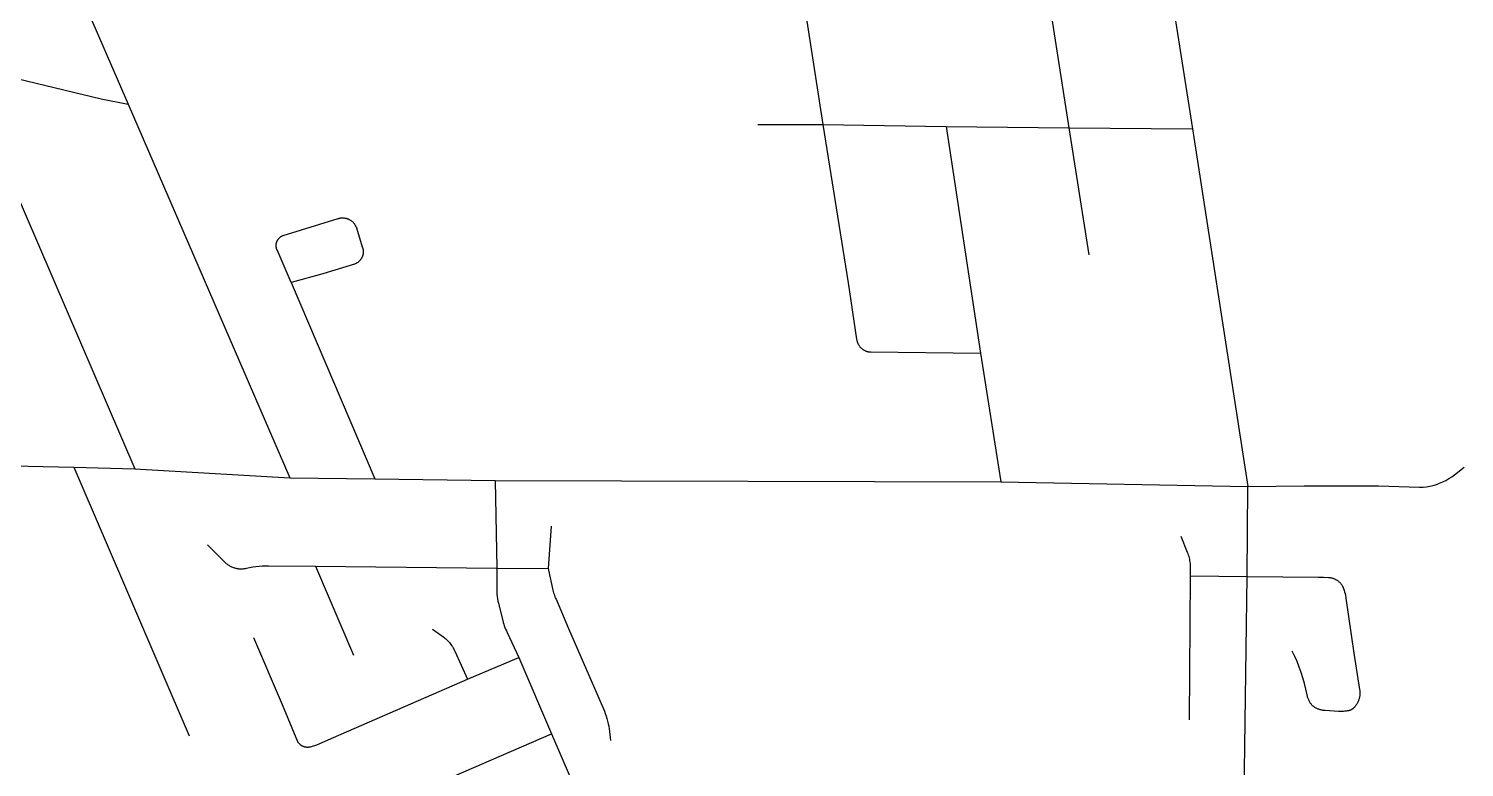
# Model space of a CAD drawing. Header units: inches. Extents: x 326453 to 344102, y 4677180 to 4689621.
# Drawn here: x 340284 to 341239, y 4687728 to 4688219 of the extents above; entities that cross this region are included whole.
import ezdxf

# ---------------------------------------------------------------- set-up
doc = ezdxf.new("R2010")
doc.units = ezdxf.units.IN
doc.header["$MEASUREMENT"] = 0
doc.layers.add('Street_Centreline', color=7, linetype='Continuous')

msp = doc.modelspace()

# ---------------------------------------------------------------- linework, layer by layer
at = {"layer": 'Street_Centreline'}
for p, q in [((340253.9583, 4688391.5882), (340349.8522, 4688168.9977)), ((340939.8418, 4688384.3503), (340975.5482, 4688153.2743)), ((341021.6984, 4688383.5352), (341057.8163, 4688152.7821)), ((340798.648, 4688241.126), (340811.9657, 4688155.4761)), ((340237.5954, 4688197.7182), (340354.3653, 4687926.3646)), ((340349.8522, 4688168.9977), (340457.4108, 4687920.4856)), ((340768.751, 4688155.6144), (340811.9657, 4688155.4761)), ((340811.9657, 4688155.4761), (340893.8739, 4688154.1347)), ((340893.8739, 4688154.1347), (340916.7482, 4688003.3143)), ((340893.8739, 4688154.1347), (340975.5482, 4688153.2743)), ((340975.5482, 4688153.2743), (340988.7512, 4688068.8953)), ((340975.5482, 4688153.2743), (341057.8163, 4688152.7821)), ((341057.8163, 4688152.7821), (341094.5217, 4687914.64)), ((340458.3168, 4688050.4441), (340514.0539, 4687919.8152)), ((340916.7482, 4688003.3143), (340930.342, 4687917.8532)), ((340258.2235, 4687928.6745), (340313.8934, 4687927.4925)), ((340313.8934, 4687927.4925), (340390.4941, 4687748.6152)), ((340313.8934, 4687927.4925), (340354.3653, 4687926.3646)), ((340354.3653, 4687926.3646), (340457.4108, 4687920.4856)), ((340457.4108, 4687920.4856), (340514.0539, 4687919.8152)), ((340514.0539, 4687919.8152), (340594.0352, 4687918.6404)), ((340594.0352, 4687918.6404), (340595.1266, 4687860.3488)), ((340594.0352, 4687918.6404), (340930.342, 4687917.8532)), ((340930.342, 4687917.8532), (341094.5217, 4687914.64)), ((341094.2491, 4687854.6796), (341094.5217, 4687914.64)), ((340631.1621, 4687888.3483), (340629.1569, 4687860.123)), ((340474.477, 4687861.6617), (340499.7008, 4687802.4939)), ((340474.477, 4687861.6617), (340595.1266, 4687860.3488)), ((340595.1266, 4687860.3488), (340629.1569, 4687860.123)), ((341055.7835, 4687759.247), (341056.5707, 4687855.2917)), ((341056.5707, 4687855.2917), (341094.2491, 4687854.6796)), ((341092.1168, 4687709.6132), (341094.2491, 4687854.6796)), ((340575.65, 4687786.3452), (340609.77, 4687800.7618)), ((340609.77, 4687800.7618), (340631.5223, 4687750.0194)), ((340540.0179, 4687710.3217), (340631.5223, 4687750.0194)), ((340631.5223, 4687750.0194), (340655.5264, 4687694.5847))]:
    msp.add_line(p, q, dxfattribs=at)
for points in [[(340237.5954, 4688197.7182), (340238.1153, 4688197.2728), (340238.6506, 4688196.8459), (340239.2005, 4688196.4381), (340239.7644, 4688196.0499), (340240.3416, 4688195.6817), (340240.9314, 4688195.3341), (340241.533, 4688195.0073), (340242.1457, 4688194.702), (340242.7688, 4688194.4183), (340243.4015, 4688194.1567), (340244.0429, 4688193.9175), (340244.6924, 4688193.7009), (340245.3491, 4688193.5074), (340246.0122, 4688193.337), (340257.2518, 4688190.6585), (340331.8771, 4688172.7462), (340349.8522, 4688168.9977)], [(340811.9657, 4688155.4761), (340828.7255, 4688050.2552), (340834.4019, 4688012.5933), (340834.4584, 4688012.2572), (340834.5264, 4688011.9232), (340834.6057, 4688011.5917), (340834.6963, 4688011.2631), (340834.798, 4688010.9378), (340834.9108, 4688010.6162), (340835.0345, 4688010.2986), (340835.1689, 4688009.9853), (340835.314, 4688009.6769), (340835.4695, 4688009.3736), (340835.6352, 4688009.0758), (340835.811, 4688008.7838), (340835.9967, 4688008.4979), (340836.192, 4688008.2186), (340836.3967, 4688007.9461), (340836.6106, 4688007.6807), (340836.8334, 4688007.4228), (340837.0649, 4688007.1726), (340837.3048, 4688006.9305), (340837.5528, 4688006.6967), (340837.8086, 4688006.4715), (340838.072, 4688006.2551), (340838.3426, 4688006.0479), (340838.6201, 4688005.85), (340838.9042, 4688005.6617), (340839.1946, 4688005.4832), (340839.4909, 4688005.3147), (340839.7927, 4688005.1564), (340840.0998, 4688005.0085), (340840.4117, 4688004.8712), (340840.7282, 4688004.7445), (340841.0023, 4688004.6456), (340841.2798, 4688004.5562), (340841.5601, 4688004.4763), (340841.843, 4688004.4062), (340842.1282, 4688004.3459), (340842.4153, 4688004.2955), (340842.7039, 4688004.255), (340842.9938, 4688004.2245), (340843.2846, 4688004.204), (340843.5759, 4688004.1935), (340843.8673, 4688004.1931), (340916.7482, 4688003.3143)], [(340458.3168, 4688050.4441), (340448.9256, 4688072.1842), (340448.8314, 4688072.4132), (340448.7452, 4688072.6454), (340448.6671, 4688072.8804), (340448.5973, 4688073.118), (340448.5358, 4688073.3579), (340448.4826, 4688073.5998), (340448.4379, 4688073.8434), (340448.4018, 4688074.0884), (340448.3741, 4688074.3345), (340448.3551, 4688074.5814), (340448.3447, 4688074.8288), (340448.3429, 4688075.0765), (340448.3497, 4688075.324), (340448.3651, 4688075.5712), (340448.3891, 4688075.8177), (340448.4217, 4688076.0632), (340448.4628, 4688076.3074), (340448.5124, 4688076.55), (340448.5704, 4688076.7908), (340448.6368, 4688077.0294), (340448.7114, 4688077.2655), (340448.7942, 4688077.4989), (340448.8851, 4688077.7293), (340448.984, 4688077.9564), (340449.0906, 4688078.1799), (340449.2051, 4688078.3995), (340449.327, 4688078.615), (340449.4565, 4688078.8262), (340449.5931, 4688079.0327), (340449.7369, 4688079.2343), (340449.8877, 4688079.4308), (340450.0451, 4688079.622), (340450.2092, 4688079.8075), (340450.3796, 4688079.9872), (340450.5561, 4688080.1609), (340450.7386, 4688080.3283), (340450.9268, 4688080.4893), (340451.1205, 4688080.6436), (340451.3195, 4688080.7911), (340451.5234, 4688080.9315), (340451.7322, 4688081.0648), (340451.9454, 4688081.1907), (340452.1629, 4688081.3092), (340452.3844, 4688081.4199), (340452.6096, 4688081.5229), (340452.8383, 4688081.618), (340453.0701, 4688081.7051), (340489.6224, 4688093.0016), (340489.9444, 4688093.0951), (340490.2694, 4688093.1774), (340490.597, 4688093.2484), (340490.9269, 4688093.3082), (340491.2587, 4688093.3565), (340491.5919, 4688093.3933), (340491.9262, 4688093.4187), (340492.2612, 4688093.4325), (340492.5965, 4688093.4348), (340492.9316, 4688093.4255), (340493.2662, 4688093.4046), (340493.5999, 4688093.3723), (340493.9323, 4688093.3284), (340494.263, 4688093.2732), (340494.5916, 4688093.2065), (340494.9177, 4688093.1286), (340495.2409, 4688093.0395), (340495.5609, 4688092.9393), (340495.8772, 4688092.8282), (340496.1894, 4688092.7062), (340496.4973, 4688092.5735), (340496.8005, 4688092.4303), (340497.0985, 4688092.2767), (340497.3911, 4688092.1129), (340497.6778, 4688091.9392), (340497.9584, 4688091.7557), (340498.2325, 4688091.5626), (340498.4997, 4688091.3602), (340498.7599, 4688091.1487), (340499.0126, 4688090.9283), (340499.2575, 4688090.6994), (340499.4944, 4688090.4622), (340499.723, 4688090.2169), (340499.943, 4688089.9639), (340500.1542, 4688089.7035), (340500.3563, 4688089.436), (340500.549, 4688089.1616), (340500.7321, 4688088.8808), (340500.9055, 4688088.5938), (340501.0689, 4688088.3011), (340501.2221, 4688088.0028), (340501.3649, 4688087.6995), (340501.4971, 4688087.3914), (340505.8616, 4688073.5241), (340505.9485, 4688073.2302), (340506.025, 4688072.9335), (340506.0912, 4688072.6342), (340506.1468, 4688072.3329), (340506.1919, 4688072.0298), (340506.2264, 4688071.7252), (340506.2502, 4688071.4197), (340506.2634, 4688071.1135), (340506.2658, 4688070.8071), (340506.2575, 4688070.5008), (340506.2385, 4688070.1949), (340506.2089, 4688069.8899), (340506.1686, 4688069.5861), (340506.1177, 4688069.2839), (340506.0563, 4688068.9836), (340505.9844, 4688068.6857), (340505.9022, 4688068.3905), (340505.8097, 4688068.0984), (340505.7071, 4688067.8096), (340505.5944, 4688067.5246), (340505.4719, 4688067.2437), (340505.3396, 4688066.9673), (340505.1977, 4688066.6956), (340505.0465, 4688066.4291), (340504.886, 4688066.168), (340504.7165, 4688065.9127), (340504.5382, 4688065.6635), (340504.3513, 4688065.4207), (340504.156, 4688065.1845), (340503.9526, 4688064.9553), (340503.7413, 4688064.7333), (340503.5223, 4688064.5189), (340503.296, 4688064.3122), (340503.0627, 4688064.1136), (340502.8225, 4688063.9232), (340502.5759, 4688063.7414), (340502.323, 4688063.5683), (340502.0642, 4688063.4041), (340501.7999, 4688063.249), (340501.5303, 4688063.1033), (340501.2558, 4688062.9671), (340500.9767, 4688062.8406), (340500.6933, 4688062.7239), (340500.406, 4688062.6171), (340479.4597, 4688056.1909), (340458.3168, 4688050.4441)], [(341094.5217, 4687914.64), (341132.0619, 4687915.0676), (341181.5709, 4687915.1306), (341208.868, 4687914.2472), (341211.1007, 4687914.2661), (341213.3373, 4687914.4599), (341215.5678, 4687914.8186), (341217.7822, 4687915.332), (341219.9703, 4687915.9899), (341222.1221, 4687916.7823), (341224.2275, 4687917.6989), (341226.2766, 4687918.7296), (341228.2591, 4687919.8642), (341230.1651, 4687921.0925), (341231.9845, 4687922.4045), (341238.5557, 4687927.4104)], [(341056.5707, 4687855.2917), (341056.5561, 4687860.5284), (341056.5369, 4687861.4802), (341056.4845, 4687862.4307), (341056.3991, 4687863.3788), (341056.2806, 4687864.3233), (341056.1293, 4687865.2632), (341055.9454, 4687866.1972), (341055.729, 4687867.1242), (341055.4804, 4687868.0431), (341055.2, 4687868.9529), (341054.8881, 4687869.8523), (341054.545, 4687870.7402), (341050.2581, 4687881.3753)], [(340402.6543, 4687875.9117), (340414.3581, 4687864.1251), (340414.7476, 4687863.7676), (340415.149, 4687863.4236), (340415.5619, 4687863.0934), (340415.9857, 4687862.7774), (340416.4201, 4687862.4761), (340416.8645, 4687862.1897), (340417.3184, 4687861.9186), (340417.7812, 4687861.6631), (340418.2524, 4687861.4235), (340418.7316, 4687861.2001), (340419.218, 4687860.9931), (340419.7113, 4687860.8027), (340420.2107, 4687860.6293), (340420.7157, 4687860.473), (340421.2257, 4687860.3339), (340421.7402, 4687860.2123), (340422.2585, 4687860.1082), (340422.7801, 4687860.0218), (340423.3043, 4687859.9533), (340423.8305, 4687859.9026), (340424.3582, 4687859.8698), (340424.8867, 4687859.855), (340425.4153, 4687859.8582), (340425.9436, 4687859.8794), (340426.4708, 4687859.9186), (340426.9964, 4687859.9757), (340427.5197, 4687860.0506), (340428.0402, 4687860.1433), (340428.5572, 4687860.2536), (340430.6423, 4687860.6991), (340432.7412, 4687861.0746), (340434.8515, 4687861.3795), (340436.9709, 4687861.6136), (340439.0969, 4687861.7765), (340441.2271, 4687861.8681), (340443.3592, 4687861.8883), (340474.477, 4687861.6617)], [(340595.1266, 4687860.3488), (340595.032, 4687847.6277), (340595.0462, 4687846.0824), (340595.1115, 4687844.5384), (340595.2279, 4687842.9974), (340595.3954, 4687841.4611), (340595.6136, 4687839.9312), (340595.8825, 4687838.4093), (340596.2016, 4687836.8973), (340599.0223, 4687825.3417), (340599.3412, 4687824.1886), (340599.6958, 4687823.046), (340600.0857, 4687821.915), (340600.5106, 4687820.7967), (340600.97, 4687819.6921), (340601.4635, 4687818.6023), (340601.9906, 4687817.5284), (340609.77, 4687800.7618)], [(340629.1569, 4687860.123), (340629.4191, 4687858.9075), (340632.4019, 4687845.7548), (340632.6247, 4687844.8423), (340632.8772, 4687843.9377), (340633.1592, 4687843.0417), (340633.4705, 4687842.1556), (340633.8107, 4687841.2801), (340634.1793, 4687840.4162), (340634.5761, 4687839.5649), (340642.8296, 4687820.0402), (340665.9751, 4687766.7342), (340666.6466, 4687765.1165), (340667.2652, 4687763.478), (340667.8304, 4687761.8202), (340668.3415, 4687760.145), (340668.798, 4687758.4541), (340669.1995, 4687756.7493), (340669.5455, 4687755.0324), (340669.8357, 4687753.3051), (340670.0697, 4687751.5694), (340670.7214, 4687745.5438)], [(341094.2491, 4687854.6796), (341141.6518, 4687854.2971), (341144.9926, 4687854.2362), (341148.3314, 4687854.1075), (341148.7064, 4687854.0828), (341149.0803, 4687854.0452), (341149.4528, 4687853.9948), (341149.8232, 4687853.9317), (341150.1913, 4687853.856), (341150.5566, 4687853.7676), (341150.9186, 4687853.6668), (341151.277, 4687853.5537), (341151.6312, 4687853.4283), (341151.981, 4687853.2908), (341152.3259, 4687853.1415), (341152.6654, 4687852.9804), (341152.9992, 4687852.8077), (341153.3269, 4687852.6237), (341153.648, 4687852.4286), (341153.9623, 4687852.2226), (341154.2694, 4687852.0059), (341154.5688, 4687851.7789), (341154.8603, 4687851.5417), (341155.1435, 4687851.2946), (341155.4181, 4687851.038), (341155.6836, 4687850.7721), (341155.94, 4687850.4973), (341156.1867, 4687850.2138), (341156.4236, 4687849.9221), (341156.6503, 4687849.6224), (341156.8666, 4687849.3151), (341157.0723, 4687849.0005), (341157.2671, 4687848.6792), (341157.4507, 4687848.3513), (341157.623, 4687848.0173), (341157.9354, 4687847.3574), (341158.2253, 4687846.6873), (341158.4925, 4687846.0077), (341158.7364, 4687845.3196), (341158.957, 4687844.6236), (341159.1539, 4687843.9205), (341159.327, 4687843.2112), (341159.4759, 4687842.4964), (341159.6006, 4687841.777), (341159.7009, 4687841.0538), (341159.7767, 4687840.3276), (341165.0139, 4687803.6379), (341168.9598, 4687779.5347), (341169.0297, 4687779.0567), (341169.0831, 4687778.5765), (341169.1201, 4687778.0949), (341169.1406, 4687777.6122), (341169.1445, 4687777.1291), (341169.1318, 4687776.6462), (341169.1027, 4687776.1639), (341169.057, 4687775.683), (341168.9949, 4687775.2039), (341168.9164, 4687774.7272), (341168.8216, 4687774.2535), (341168.7107, 4687773.7833), (341168.5837, 4687773.3172), (341168.4409, 4687772.8557), (341168.2823, 4687772.3994), (341168.1082, 4687771.9487), (341167.9187, 4687771.5043), (341167.7141, 4687771.0667), (341167.4947, 4687770.6363), (341167.2606, 4687770.2137), (341167.0122, 4687769.7993), (341166.7498, 4687769.3937), (341166.4736, 4687768.9973), (341166.184, 4687768.6106), (341165.8814, 4687768.2341), (341165.566, 4687767.8682), (341165.2383, 4687767.5132), (341164.8986, 4687767.1697), (341164.7327, 4687767.013), (341164.5615, 4687766.8621), (341164.3854, 4687766.717), (341164.2044, 4687766.578), (341164.0188, 4687766.4452), (341163.8288, 4687766.3188), (341163.6347, 4687766.199), (341163.4365, 4687766.0858), (341163.2347, 4687765.9794), (341163.0293, 4687765.8799), (341162.8207, 4687765.7874), (341162.6091, 4687765.7021), (341162.3946, 4687765.624), (341162.1777, 4687765.5532), (341161.9585, 4687765.4899), (341161.7372, 4687765.434), (341161.5142, 4687765.3857), (341160.7081, 4687765.2389), (341159.8976, 4687765.1185), (341159.0836, 4687765.0246), (341158.267, 4687764.9573), (341157.4486, 4687764.9167), (341156.6294, 4687764.9027), (341155.8101, 4687764.9155), (341154.9917, 4687764.9551), (341146.1308, 4687765.5087), (341145.6448, 4687765.5409), (341145.1601, 4687765.5892), (341144.6772, 4687765.6537), (341144.1968, 4687765.7342), (341143.7194, 4687765.8307), (341143.2454, 4687765.9431), (341142.7754, 4687766.0712), (341142.31, 4687766.215), (341141.8496, 4687766.3741), (341141.3948, 4687766.5486), (341140.9461, 4687766.7381), (341140.5039, 4687766.9425), (341140.0688, 4687767.1615), (341139.6412, 4687767.3949), (341139.2217, 4687767.6424), (341138.8106, 4687767.9038), (341138.4085, 4687768.1787), (341138.0158, 4687768.4669), (341137.6329, 4687768.768), (341137.2603, 4687769.0818), (341136.9382, 4687769.484), (341136.63, 4687769.8969), (341136.3359, 4687770.3199), (341136.0563, 4687770.7527), (341135.7914, 4687771.1947), (341135.5416, 4687771.6453), (341135.3073, 4687772.1042), (341135.0885, 4687772.5707), (341134.8857, 4687773.0443), (341134.699, 4687773.5246), (341134.5286, 4687774.0108), (341134.3748, 4687774.5026), (341134.2376, 4687774.9992), (341134.1174, 4687775.5003), (341134.0141, 4687776.005), (341133.227, 4687779.7726), (341132.3092, 4687783.5105), (341131.2617, 4687787.2141), (341130.086, 4687790.8791), (341128.7833, 4687794.5008), (341127.3553, 4687798.075), (341125.8037, 4687801.5974), (341124.1304, 4687805.0635)], [(340433.3589, 4687814.1259), (340452.3251, 4687769.6041), (340462.5273, 4687745.0051), (340462.6653, 4687744.7806), (340462.811, 4687744.5609), (340462.9642, 4687744.3464), (340463.1246, 4687744.1373), (340463.2921, 4687743.9338), (340463.4664, 4687743.7361), (340463.6475, 4687743.5446), (340463.835, 4687743.3594), (340464.0288, 4687743.1807), (340464.2285, 4687743.0088), (340464.4341, 4687742.8438), (340464.6452, 4687742.686), (340464.8616, 4687742.5355), (340465.083, 4687742.3925), (340465.3092, 4687742.2573), (340465.5399, 4687742.1298), (340465.7748, 4687742.0104), (340466.0137, 4687741.899), (340466.2563, 4687741.796), (340466.5023, 4687741.7013), (340466.7514, 4687741.6151), (340467.0033, 4687741.5375), (340467.2577, 4687741.4686), (340467.5143, 4687741.4085), (340467.7728, 4687741.3572), (340468.033, 4687741.3148), (340468.2944, 4687741.2814), (340468.5568, 4687741.2569), (340468.8199, 4687741.2415), (340469.0834, 4687741.2351), (340469.347, 4687741.2378), (340469.6103, 4687741.2495), (340469.873, 4687741.2702), (340470.1349, 4687741.2999), (340470.3956, 4687741.3386), (340471.1297, 4687741.4735), (340471.8586, 4687741.6337), (340472.5816, 4687741.8189), (340473.2978, 4687742.0289), (340474.0062, 4687742.2635), (340474.7062, 4687742.5225), (340475.3968, 4687742.8054), (340486.4482, 4687747.557), (340575.65, 4687786.3452)], [(340552.3988, 4687819.7527), (340559.9333, 4687814.2866), (340560.5852, 4687813.7531), (340561.2185, 4687813.1978), (340561.8327, 4687812.6213), (340562.4269, 4687812.0242), (340563.0005, 4687811.4074), (340563.5529, 4687810.7714), (340564.0833, 4687810.117), (340564.5912, 4687809.445), (340565.076, 4687808.7561), (340565.5371, 4687808.0512), (340565.974, 4687807.331), (340566.3862, 4687806.5964), (340566.7733, 4687805.8482), (340567.1347, 4687805.0874), (340575.65, 4687786.3452)]]:
    msp.add_lwpolyline(points, dxfattribs=at)

doc.saveas('drawing.dxf')
